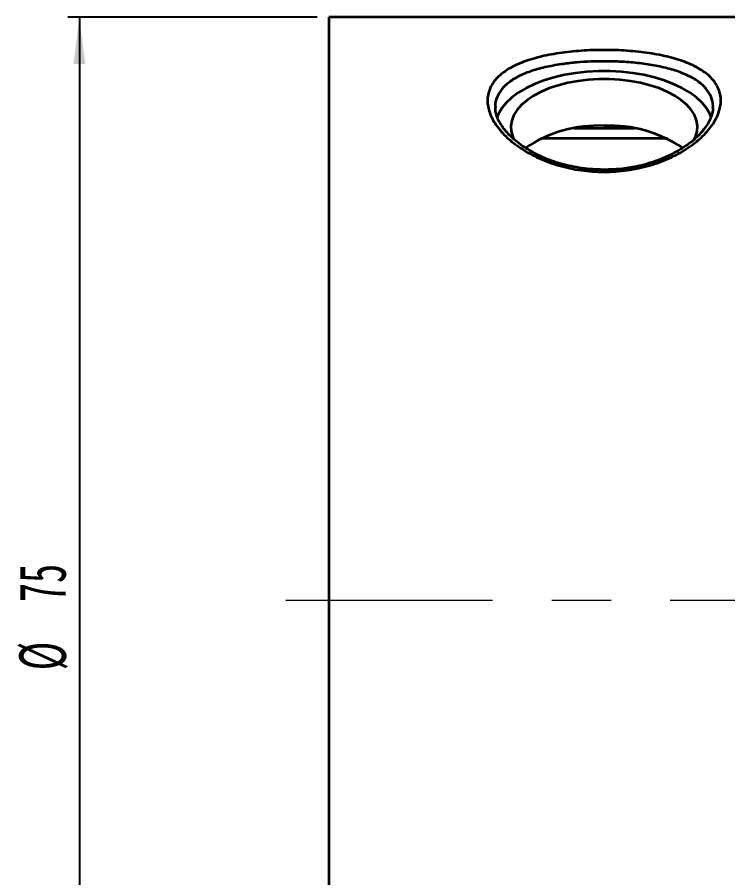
# Model space of a CAD drawing. Header units: millimetres. Extents: x 0 to 297, y 0 to 210.
# Drawn here: x 172.35 to 202.81, y 128.55 to 165.42 of the extents above; entities that cross this region are included whole.
import ezdxf

# ---------------------------------------------------------------- set-up
doc = ezdxf.new("R2010")
doc.units = ezdxf.units.MM
doc.linetypes.add('CENTERX2', pattern=[20.32, 12.7, -2.54, 2.54, -2.54])
doc.layers.add('标注层', color=3, linetype='Continuous')
doc.styles.add('SLDTEXTSTYLE6', font='TXT', dxfattribs={"width": 0.605})
doc.dimstyles.new('SLDDIMSTYLE5', dxfattribs={"dimtxt": 2, "dimasz": 2, "dimexe": 0, "dimexo": 0.0625, "dimgap": 0.5, "dimtad": 2, "dimlfac": 1.5, "dimrnd": 1e-09, "dimzin": 12, "dimdsep": 46, "dimtxsty": 'SLDTEXTSTYLE6', "dimsah": 1, "dimcen": 0.09, "dimadec": 0, "dimazin": 3, "dimtfac": 1, "dimtofl": 0, "dimtmove": 0, "dimatfit": 3, "dimfxl": 0, "dimfrac": 2, "dimtolj": 1, "dimtzin": 12, "dimarcsym": 0})

# ---------------------------------------------------------------- blocks, each defined once
blk = doc.blocks.new('_D_5')
at = {"layer": '标注层'}
for p, q in [((185.206, 165.423), (174.514, 165.423)), ((175.014, 165.423), (175.014, 115.423)), ((185.206, 115.423), (174.514, 115.423))]:
    blk.add_line(p, q, dxfattribs=at)
for points in [[(175.014, 165.423), (174.764, 163.423), (175.264, 163.423)], [(175.014, 115.423), (175.264, 117.423), (174.764, 117.423)]]:
    blk.add_solid(points, dxfattribs=at)
at = {"layer": '标注层', "char_height": 2, "attachment_point": 1, "rotation": 90, "style": 'SLDTEXTSTYLE6'}
for s, insert in [('75', (172.43, 140.354)), ('%%c', (172.436, 137.438))]:
    blk.add_mtext(s, dxfattribs=dict(at, insert=insert))

msp = doc.modelspace()

# ---------------------------------------------------------------- linework, layer by layer
at = {"color": 7, "linetype": 'Continuous', "lineweight": 35}
for p, q in [((205.553862, 165.423318), (185.706078, 165.423318)), ((185.706078, 165.423318), (185.706078, 115.423316)), ((192.845922, 161.56572), (192.848029, 161.548805)), ((200.223496, 160.221314), (194.788661, 160.221314))]:
    msp.add_line(p, q, dxfattribs=at)
at = {"color": 8, "linetype": 'Continuous', "lineweight": 35}
msp.add_line((198.811581, 160.656891), (196.200576, 160.656891), dxfattribs=at)
at = {"color": 7, "linetype": 'Continuous', "lineweight": 35, "flags": 128}
for points in [[(202.098589, 161.136382), (202.039418, 161.280028), (201.896013, 161.524973), (201.702868, 161.760682), (201.462172, 161.984483), (201.176652, 162.193837), (200.849543, 162.386374), (200.484552, 162.559913), (200.085811, 162.712489), (199.657843, 162.84237), (199.205494, 162.948086), (198.73389, 163.028441), (198.248374, 163.082519), (197.754448, 163.109714), (197.257708, 163.109714), (196.763782, 163.082519), (196.278266, 163.028441), (195.806662, 162.948086), (195.354313, 162.84237), (194.926345, 162.712489), (194.527605, 162.559913), (194.162613, 162.386374), (193.835504, 162.193837), (193.549984, 161.984483), (193.309288, 161.760682), (193.116143, 161.524973), (192.972738, 161.280028), (192.909344, 161.124149)], [(201.364968, 160.167234), (201.426408, 160.300483), (201.491406, 160.533312), (201.504447, 160.76844), (201.465363, 161.0028), (201.374665, 161.233339), (201.233535, 161.457049), (201.043809, 161.671014), (200.807966, 161.872448), (200.529076, 162.058723), (200.210777, 162.227409), (199.857219, 162.376309), (199.47301, 162.50348), (199.063158, 162.607264), (198.633008, 162.686312), (198.188167, 162.739589), (197.734434, 162.766401), (197.277723, 162.766401), (196.823989, 162.739589), (196.379148, 162.686312), (195.948998, 162.607264), (195.539147, 162.50348), (195.154937, 162.376309), (194.801378, 162.227409), (194.48308, 162.058723), (194.204191, 161.872448), (193.968346, 161.671014), (193.778622, 161.457049), (193.637491, 161.233339), (193.546793, 161.0028), (193.507709, 160.76844), (193.520751, 160.533312), (193.585748, 160.300483), (193.636796, 160.187245)]]:
    msp.add_lwpolyline(points, dxfattribs=at)
at = {"color": 7, "linetype": 'Continuous', "lineweight": 35}
for centre, radius, start, end in [((197.237454, 155.272974), 5.503291, 87.2021951, 124.3223376), ((197.751626, 155.190273), 5.584833, 55.9800613, 92.5199325)]:
    msp.add_arc(centre, radius, start, end, dxfattribs=at)
for points, knots in [([(197.506078, 158.797646), (197.172604, 158.797646), (196.839684, 158.821372), (196.195436, 158.912084), (195.881677, 158.978925), (195.271134, 159.154492), (194.981617, 159.26133), (194.576263, 159.444432), (194.445618, 159.509412), (194.193357, 159.64698), (194.071234, 159.719945), (193.725679, 159.945464), (193.520907, 160.1054), (193.161318, 160.441081), (193.005914, 160.6184), (192.758728, 160.972305), (192.664946, 161.150293), (192.569718, 161.417587), (192.545622, 161.507059), (192.513893, 161.682197), (192.506051, 161.768295), (192.506132, 162.022206), (192.537651, 162.186173), (192.665258, 162.500245), (192.759469, 162.646342), (192.944877, 162.850972), (193.014082, 162.91675), (193.167704, 163.043638), (193.252028, 163.104564), (193.522486, 163.277022), (193.727479, 163.379667), (194.072425, 163.517512), (194.194422, 163.560969), (194.447377, 163.641362), (194.578235, 163.678336), (194.98373, 163.780404), (195.271158, 163.836744), (195.882163, 163.927886), (196.198625, 163.961553), (196.684798, 163.995278), (196.849879, 164.003754), (197.180203, 164.014937), (197.344992, 164.017664), (197.838268, 164.017551), (198.165676, 164.006546), (198.817518, 163.961223), (199.132578, 163.92747), (199.585394, 163.85997), (199.733268, 163.834613), (200.022812, 163.777748), (200.164885, 163.746097), (200.572709, 163.643318), (200.823227, 163.563959), (201.282606, 163.380603), (201.491939, 163.275732), (201.851029, 163.046443), (202.003442, 162.921215), (202.19053, 162.715049), (202.245792, 162.643236), (202.3399, 162.496353), (202.418343, 162.345454), (202.465936, 162.186275), (202.497897, 162.022783), (202.506052, 161.938458), (202.50613, 161.681816), (202.474258, 161.507516), (202.348488, 161.153272), (202.252963, 160.971442), (202.005045, 160.616886), (201.85304, 160.443332), (201.582541, 160.190524), (201.484685, 160.107133), (201.278124, 159.946449), (201.169231, 159.868896), (200.825978, 159.645028), (200.575145, 159.507361), (200.02733, 159.259853), (199.739417, 159.154135), (199.287003, 159.023883), (199.132749, 158.985213), (198.817115, 158.917933), (198.655238, 158.889309), (198.168461, 158.820885), (197.839552, 158.797646), (197.506078, 158.797646)], [0, 0, 0, 0, 0.03125, 0.03125, 0.0625, 0.0625, 0.09375, 0.09375, 0.109375, 0.109375, 0.125, 0.125, 0.15625, 0.15625, 0.1875, 0.1875, 0.21875, 0.21875, 0.234375, 0.234375, 0.25, 0.25, 0.28125, 0.28125, 0.3125, 0.3125, 0.328125, 0.328125, 0.34375, 0.34375, 0.375, 0.375, 0.390625, 0.390625, 0.40625, 0.40625, 0.4375, 0.4375, 0.46875, 0.46875, 0.484375, 0.484375, 0.5, 0.5, 0.53125, 0.53125, 0.5625, 0.5625, 0.578125, 0.578125, 0.59375, 0.59375, 0.625, 0.625, 0.65625, 0.65625, 0.6875, 0.6875, 0.703125, 0.703125, 0.71875, 0.734375, 0.734375, 0.75, 0.75, 0.78125, 0.78125, 0.8125, 0.8125, 0.84375, 0.84375, 0.859375, 0.859375, 0.875, 0.875, 0.90625, 0.90625, 0.9375, 0.9375, 0.953125, 0.953125, 0.96875, 0.96875, 1, 1, 1, 1]), ([(198.705364, 158.991679), (198.629925, 158.979082), (198.409323, 158.942245), (198.034357, 158.903475), (197.580601, 158.885266), (197.121432, 158.897034), (196.662198, 158.938372), (196.209338, 159.008977), (195.769788, 159.107742), (195.350133, 159.232799), (194.955183, 159.382777), (194.586545, 159.554704), (194.244191, 159.746256), (193.930319, 159.955155), (193.649405, 160.177444), (193.406688, 160.407601), (193.20619, 160.639517), (193.050402, 160.867116), (192.938893, 161.085388), (192.871695, 161.292773), (192.841928, 161.446651), (192.846321, 161.528614), (192.847385, 161.548467)], [0, 0, 0, 0, 0.026943857, 0.078790974, 0.131118584, 0.184087414, 0.237545019, 0.2912724, 0.344960373, 0.398304841, 0.451134156, 0.503830584, 0.556998868, 0.610919392, 0.665243569, 0.719502358, 0.773217599, 0.826096281, 0.878066648, 0.929755615, 0.982985196, 1, 1, 1, 1]), ([(202.162569, 161.557651), (202.163559, 161.531172), (202.16714, 161.435353), (202.127491, 161.256765), (202.043678, 161.026737), (201.915037, 160.793971), (201.746635, 160.562867), (201.538737, 160.335857), (201.292329, 160.11487), (201.008423, 159.901698), (200.686951, 159.698449), (200.331045, 159.509514), (199.945332, 159.339197), (199.534957, 159.192354), (199.120871, 159.073798), (198.838532, 159.017997), (198.705364, 158.991679)], [0, 0, 0, 0, 0.031025786, 0.112272932, 0.190651909, 0.266807059, 0.341283713, 0.414332016, 0.486403241, 0.559444356, 0.633521901, 0.708354904, 0.783574072, 0.858699616, 0.933354292, 1, 1, 1, 1])]:
    msp.add_open_spline(points, degree=3, knots=knots, dxfattribs=at)
at = {"color": 8, "linetype": 'Continuous', "lineweight": 35}
msp.add_open_spline([(202.164467, 161.556755), (202.16725, 161.577106), (202.188991, 161.73611), (202.101442, 162.010551), (201.897433, 162.366875), (201.552525, 162.676489), (201.099678, 162.939079), (200.545855, 163.150739), (199.914346, 163.314484), (199.216481, 163.431675), (198.473728, 163.505638), (197.702673, 163.536836), (196.981485, 163.527454), (196.329276, 163.486456), (195.693085, 163.416438), (195.040656, 163.302162), (194.406939, 163.132556), (193.865241, 162.915234), (193.427421, 162.653413), (193.10087, 162.34641), (192.904847, 161.996838), (192.82317, 161.731156), (192.843964, 161.579958), (192.845922, 161.56572)], degree=3, knots=[0, 0, 0, 0, 0.007873289, 0.061513054, 0.115156938, 0.169141936, 0.223132131, 0.27628652, 0.329439169, 0.382047155, 0.434649599, 0.487259715, 0.539868879, 0.581184671, 0.622502379, 0.676447341, 0.730397022, 0.783475939, 0.836552559, 0.88901681, 0.941475948, 0.994489006, 1, 1, 1, 1], dxfattribs=at)
at = {"layer": '标注层', "linetype": 'CENTERX2', "lineweight": 18}
msp.add_line((213.039411, 140.423317), (183.856995, 140.423317), dxfattribs=at)

# ---------------------------------------------------------------- dimensions: what is measured, and where the dimension line sits
at = {"layer": '标注层'}
dim = msp.add_linear_dim(base=(175.01367, 115.423317), p1=(185.706078, 165.423317), p2=(185.706078, 115.423317), angle=90, text='%%c<>', dimstyle='SLDDIMSTYLE5', dxfattribs=at)
dim.commit()
dim.dimension.update_dxf_attribs({"geometry": '_D_5', "text_midpoint": (175.01367, 140.423317), "dimtype": 160})

doc.saveas('drawing.dxf')
